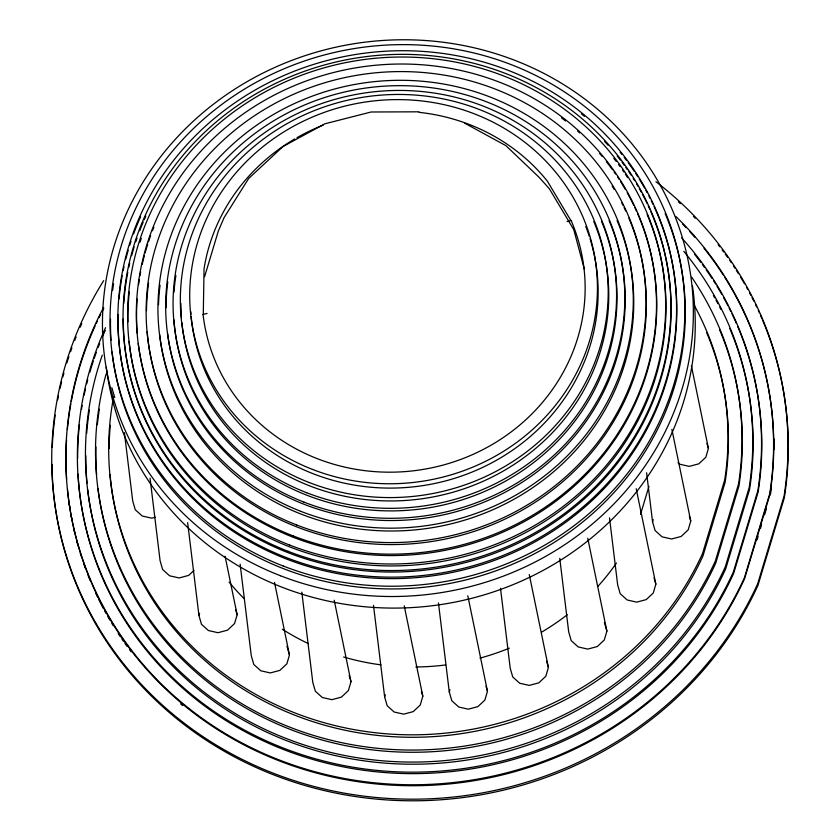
<?xml version="1.0" encoding="UTF-8"?>
<svg xmlns="http://www.w3.org/2000/svg" width="840" height="840" viewBox="0 0 840 840"><rect width="100%" height="100%" fill="white"/><g stroke="black" fill="none" stroke-linecap="round" stroke-linejoin="round"><path stroke-width="1.26" d="M203.28 314.391L204.047 268.842A191.877 180.191 -9.3 0 1 294.704 138.968M225.067 556.196L237.132 614.754L234.539 623.585L227.535 630.158L217.98 632.709L208.435 630.546L201.474 624.256L198.944 615.521L199.584 613.305M274.512 582.425L289.454 654.98L286.87 663.821L279.856 670.394L270.302 672.935L260.767 670.772L253.796 664.482L251.276 655.746L240.125 564.144M334.215 600.243L350.994 681.712L348.411 690.543L341.397 697.116L331.842 699.668L322.308 697.505L315.336 691.215L312.806 682.479L301.822 592.158M404.219 605.829L422.825 696.202L420.242 705.044L413.228 711.617L403.683 714.158L394.139 712.005L387.167 705.705L384.647 696.98L385.287 694.764M467.806 595.76L487.463 691.236L484.88 700.077L477.866 706.639L468.321 709.191L458.776 707.028L451.805 700.739L449.284 692.002L449.925 689.798M529.263 574.518L548.404 667.443L545.811 676.284L538.808 682.857L529.253 685.409L519.708 683.246L512.746 676.956L510.216 668.22L500.483 588.221M587.748 538.22L606.889 631.145L604.296 639.975L597.293 646.548L587.738 649.1L578.193 646.937L571.221 640.647L568.701 631.911L559.755 558.359M671.874 429.387L690.753 521.042L688.17 529.883L681.156 536.456L671.601 538.997L662.067 536.833L655.095 530.544L652.565 521.808L653.216 519.603M636.195 488.712L655.851 584.188L653.268 593.019L646.254 599.592L636.699 602.144L627.165 599.981L620.193 593.691L617.673 584.955L609.504 517.86M691.362 365.673L708.404 448.423L705.821 457.254L698.807 463.827L689.251 466.379L679.718 464.216L677.975 462.641M204.572 276.759L218.347 231L224.112 217.571L248.672 178.479L283.017 146.507L324.786 123.827L371.154 111.993L418.94 111.814M640.521 514.385L648.963 486.35M757.04 539.837L758.163 536.088M760.421 528.591L761.544 524.843M764.558 514.846L766.437 508.599M193.935 570.476L188.685 575.4L179.13 577.952L169.585 575.788L162.624 569.499L160.094 560.763L150.045 478.181M155.337 517.22L151.757 518.175L142.222 516.012L135.251 509.723L132.72 500.987L124.404 432.611M207.071 313.425L202.86 314.506L203.249 315.956A191.877 180.191 -9.3 0 0 440.171 465.843A191.877 180.191 -9.3 0 0 571.715 221.939L571.326 220.479L567.115 221.55M464.909 123.302L505.911 145.656L539.165 177.377L549.36 188.769L573.773 229.656L584.336 269.147M570.906 220.584L547.407 181.22A191.877 180.191 -9.3 0 0 419.097 112.34M706.965 443.425L708.404 448.423M689.315 516.054L690.753 521.042M654.045 577.941L655.851 584.188M604.359 622.409L606.889 631.145M546.599 661.206L548.404 667.443M486.024 686.249L487.463 691.236M421.386 691.215L422.825 696.202M349.188 675.465L350.994 681.712M286.933 646.244L289.454 654.98M235.683 609.756L237.132 614.754M111.867 387.702L114.692 397.488M646.601 472.784L652.565 521.808M438.449 602.973L449.284 692.002M373.495 605.367L384.647 696.98M187.646 522.617L198.944 615.521M616.455 563.01A238.046 223.545 -9.3 0 1 597.849 586.415M567.284 614.723A238.046 223.545 -9.3 0 1 541.758 632.069M509.344 648.165A238.046 223.545 -9.3 0 1 479.966 658.119M445.589 664.954A238.046 223.545 -9.3 0 1 415.842 666.981M380.961 664.86A238.046 223.545 -9.3 0 1 343.623 656.996M308.417 643.629A238.046 223.545 -9.3 0 1 282.282 629.192M243.873 598.385A238.046 223.545 -9.3 0 1 229.1 582.078M692.444 285.894A295.911 277.893 -9.3 0 1 437.052 605.115A295.911 277.893 -9.3 0 1 106.281 367.164M665.165 213.507A287.858 270.322 -9.3 0 1 466.483 579.768A287.858 270.322 -9.3 0 1 112.077 351.981M111.038 340.284A287.858 270.322 -9.3 0 1 110.523 319.221M112.655 290.336A287.858 270.322 -9.3 0 1 113.579 283.868M617.096 220.553A238.046 223.545 -9.3 0 1 452.582 523.478A238.046 223.545 -9.3 0 1 159.673 334.635M158.519 304.7A238.046 223.545 -9.3 0 1 160.062 285.159M609.105 220.647A229.929 215.933 -9.3 0 1 451.479 512.936A229.929 215.933 -9.3 0 1 167.559 333.322M166.047 307.692A229.929 215.933 -9.3 0 1 167.79 281.925M590.037 238.718A204.172 191.741 -9.3 0 1 431.886 484.05A204.172 191.741 -9.3 0 1 191.205 316.774M190.984 314.213A204.172 191.741 -9.3 0 1 190.796 311.651M585.774 226.538A204.172 191.741 -9.3 0 1 589.25 236.25M593.764 221.498A214.263 201.212 -9.3 0 1 444.906 494.361A214.263 201.212 -9.3 0 1 181.881 322.697M181.419 317.594A214.263 201.212 -9.3 0 1 180.894 303.419M601.461 221.235A222.096 208.572 -9.3 0 1 443.856 504.861A222.096 208.572 -9.3 0 1 173.964 319.778M173.975 292.341A222.096 208.572 -9.3 0 1 175.886 275.531M628.845 218.085A250.331 235.084 -9.3 0 1 452.519 537.464A250.331 235.084 -9.3 0 1 147.189 331.695M146.486 310.685A250.331 235.084 -9.3 0 1 148.585 283.154M612.139 186.081A250.331 235.084 -9.3 0 1 614.187 189.399M621.779 202.986A250.331 235.084 -9.3 0 1 622.944 205.286M624.078 207.596A250.331 235.084 -9.3 0 1 625.737 211.082M637.518 213.476A260.505 244.64 -9.3 0 1 461.233 546.63A260.505 244.64 -9.3 0 1 138.254 343.466M137.225 333.123A260.505 244.64 -9.3 0 1 137.13 298.998M138.6 284.644A260.505 244.64 -9.3 0 1 139.346 279.489M139.976 275.709A260.505 244.64 -9.3 0 1 140.658 271.929M142.233 264.359A260.505 244.64 -9.3 0 1 144.386 255.539M145.068 253.029A260.505 244.64 -9.3 0 1 147.672 244.293M148.481 241.815A260.505 244.64 -9.3 0 1 150.612 235.652M152.439 230.769A260.505 244.64 -9.3 0 1 153.878 227.147M561.425 117.82A260.505 244.64 -9.3 0 1 565.582 121.013M577.689 131.155A260.505 244.64 -9.3 0 1 579.642 132.93M599.739 153.584A260.505 244.64 -9.3 0 1 602.249 156.544M606.312 161.542A260.505 244.64 -9.3 0 1 612.549 169.775M614.05 171.885A260.505 244.64 -9.3 0 1 615.531 174.017M617.726 177.23A260.505 244.64 -9.3 0 1 619.154 179.403M620.55 181.587A260.505 244.64 -9.3 0 1 625.275 189.357M627.207 192.738A260.505 244.64 -9.3 0 1 633.77 205.338M634.872 207.648A260.505 244.64 -9.3 0 1 636.478 211.145M647.147 214.505A269.462 253.05 -9.3 0 1 459.764 557.697A269.462 253.05 -9.3 0 1 129.129 341.418M127.964 321.962A269.462 253.05 -9.3 0 1 129.297 291.942M140.028 242.141A269.462 253.05 -9.3 0 1 141.288 238.382M613.82 158.351A269.462 253.05 -9.3 0 1 616.224 161.438M618.587 164.577A269.462 253.05 -9.3 0 1 620.141 166.688M622.429 169.901A269.462 253.05 -9.3 0 1 623.931 172.064M625.401 174.248A269.462 253.05 -9.3 0 1 627.575 177.544M650.926 211.838A274.365 257.659 -9.3 0 1 449.726 566.212A274.365 257.659 -9.3 0 1 123.27 318.885M123.785 303.219A274.365 257.659 -9.3 0 1 127.785 272.339M128.835 267.225A274.365 257.659 -9.3 0 1 129.696 263.392M131.618 255.738A274.365 257.659 -9.3 0 1 134.159 246.866M135.755 241.836A274.365 257.659 -9.3 0 1 137.025 238.088M139.745 230.654A274.365 257.659 -9.3 0 1 143.199 222.107M144.228 219.702A274.365 257.659 -9.3 0 1 145.834 216.122M604.548 141.362A274.365 257.659 -9.3 0 1 608.045 145.194M617.19 155.988A274.365 257.659 -9.3 0 1 620.403 160.094M621.978 162.172A274.365 257.659 -9.3 0 1 624.32 165.333M625.842 167.465A274.365 257.659 -9.3 0 1 627.354 169.617M628.845 171.78A274.365 257.659 -9.3 0 1 631.029 175.066M633.171 178.385A274.365 257.659 -9.3 0 1 634.567 180.611M636.615 183.981A274.365 257.659 -9.3 0 1 637.949 186.249M639.261 188.528A274.365 257.659 -9.3 0 1 641.183 191.961M642.432 194.271A274.365 257.659 -9.3 0 1 647.157 203.584M648.27 205.936A274.365 257.659 -9.3 0 1 649.887 209.475M654.108 206.619A279.804 262.762 -9.3 0 1 450.566 572.786A279.804 262.762 -9.3 0 1 118.157 314.517M119.039 298.862A279.804 262.762 -9.3 0 1 122.178 275.73M123.165 270.617A279.804 262.762 -9.3 0 1 123.984 266.774M125.801 259.119A279.804 262.762 -9.3 0 1 128.237 250.215M129.77 245.165A279.804 262.762 -9.3 0 1 130.988 241.385M133.602 233.909A279.804 262.762 -9.3 0 1 140.553 216.857M581.396 113.873A279.804 262.762 -9.3 0 1 584.441 116.361M620.183 152.355A279.804 262.762 -9.3 0 1 621.789 154.35M624.215 157.416A279.804 262.762 -9.3 0 1 626.587 160.534M628.152 162.635A279.804 262.762 -9.3 0 1 634.2 171.234M635.659 173.418A279.804 262.762 -9.3 0 1 637.801 176.736M639.208 178.962A279.804 262.762 -9.3 0 1 644.574 188.013M645.855 190.302A279.804 262.762 -9.3 0 1 647.115 192.612M648.952 196.088A279.804 262.762 -9.3 0 1 650.139 198.408M651.304 200.75A279.804 262.762 -9.3 0 1 653.005 204.267M296.993 137.645A191.877 180.191 -9.3 0 1 323.096 125.192M762.478 319.893A368.718 346.269 -9.3 0 1 784.319 497.816L757.964 585.375A368.718 346.269 -9.3 0 1 347.267 795.239A368.718 346.269 -9.3 0 1 51.996 464.436M52.248 447.479A368.718 346.269 -9.3 0 1 55.188 415.128M57.708 399.83A368.718 346.269 -9.3 0 1 58.454 395.997M60.081 388.343A368.718 346.269 -9.3 0 1 61.583 381.98M62.885 376.887A368.718 346.269 -9.3 0 1 63.913 373.076M66.864 362.964A368.718 346.269 -9.3 0 1 68.88 356.685M70.57 351.697A368.718 346.269 -9.3 0 1 71.894 347.97M74.666 340.578A368.718 346.269 -9.3 0 1 76.114 336.903M80.178 327.233A368.718 346.269 -9.3 0 1 81.764 323.652M678.352 201.841A368.718 346.269 -9.3 0 1 680.284 203.616M693.452 216.416A368.718 346.269 -9.3 0 1 695.268 218.295M718.19 244.713A368.718 346.269 -9.3 0 1 719.775 246.771M722.148 249.89A368.718 346.269 -9.3 0 1 723.712 251.99M725.256 254.1A368.718 346.269 -9.3 0 1 727.545 257.292M729.803 260.505A368.718 346.269 -9.3 0 1 731.283 262.668M733.477 265.944A368.718 346.269 -9.3 0 1 734.916 268.139M736.344 270.344A368.718 346.269 -9.3 0 1 738.454 273.672M740.523 277.032A368.718 346.269 -9.3 0 1 744.534 283.805M746.476 287.228A368.718 346.269 -9.3 0 1 747.747 289.517M749.616 292.971A368.718 346.269 -9.3 0 1 750.845 295.281M752.042 297.602A368.718 346.269 -9.3 0 1 753.816 301.088M755.538 304.594A368.718 346.269 -9.3 0 1 756.662 306.936M758.31 310.454A368.718 346.269 -9.3 0 1 759.381 312.806M760.431 315.168A368.718 346.269 -9.3 0 1 761.975 318.707M773.903 438.837A354.428 332.84 -9.3 0 1 774.008 449.306M771.309 488.407A354.428 332.84 -9.3 0 1 770.396 494.834M182.637 705.537A354.428 332.84 -9.3 0 1 180.621 703.847M131.135 651.767A354.428 332.84 -9.3 0 1 129.56 649.677M127.218 646.506A354.428 332.84 -9.3 0 1 124.908 643.303M123.396 641.162A354.428 332.84 -9.3 0 1 121.895 638.988M120.414 636.815A354.428 332.84 -9.3 0 1 118.22 633.518M113.264 625.737A354.428 332.84 -9.3 0 1 111.888 623.48M109.862 620.088A354.428 332.84 -9.3 0 1 107.877 616.665M105.934 613.231A354.428 332.84 -9.3 0 1 104.664 610.922M103.415 608.611A354.428 332.84 -9.3 0 1 98.627 599.288M97.482 596.936A354.428 332.84 -9.3 0 1 95.802 593.408M90.058 580.367A354.428 332.84 -9.3 0 1 88.127 575.568M85.355 568.281A354.428 332.84 -9.3 0 1 83.601 563.377M81.123 555.944A354.428 332.84 -9.3 0 1 80.336 553.445M78.099 545.926A354.428 332.84 -9.3 0 1 76.713 540.876M74.802 533.264A354.428 332.84 -9.3 0 1 73.626 528.171M72.03 520.506A354.428 332.84 -9.3 0 1 71.085 515.393M69.814 507.707A354.428 332.84 -9.3 0 1 69.08 502.593M694.501 305.812A310.149 291.26 -9.3 0 1 724.689 479.976L702.513 553.623A310.149 291.26 -9.3 0 1 328.839 723.996A310.149 291.26 -9.3 0 1 113.558 397.226M706.724 332.766A310.149 291.26 -9.3 0 1 725.088 482.433L702.923 556.08A310.149 291.26 -9.3 0 1 368.025 734.244A310.149 291.26 -9.3 0 1 110.061 474.537M109.095 448.634A310.149 291.26 -9.3 0 1 110.323 425.25M691.635 277.127A323.746 304.028 -9.3 0 1 738.518 484.05L715.375 560.931A323.746 304.028 -9.3 0 1 313.194 735.304A323.746 304.028 -9.3 0 1 106.092 374.136M719.702 330.026A323.746 304.028 -9.3 0 1 738.885 486.245L715.732 563.125A323.746 304.028 -9.3 0 1 371.784 749.826A323.746 304.028 -9.3 0 1 97.996 488.67M96.611 474.474A323.746 304.028 -9.3 0 1 95.949 446.954M97.346 424.683A323.746 304.028 -9.3 0 1 99.351 409.164M683.792 251.328A334.183 313.824 -9.3 0 1 749.186 487.494L725.288 566.843A334.183 313.824 -9.3 0 1 300.373 743.683A334.183 313.824 -9.3 0 1 102.281 355.131M729.74 328.377A334.183 313.824 -9.3 0 1 749.532 489.626L725.645 568.985A334.183 313.824 -9.3 0 1 369.254 761.523A334.183 313.824 -9.3 0 1 87.696 489.562M87.035 483.126A334.183 313.824 -9.3 0 1 85.806 455.7M86.677 433.398A334.183 313.824 -9.3 0 1 89.397 410.056M713.401 295.554A334.183 313.824 -9.3 0 1 714.714 297.843M716.005 300.153A334.183 313.824 -9.3 0 1 717.896 303.629M719.733 307.115A334.183 313.824 -9.3 0 1 720.941 309.456M681.618 237.867A342.615 321.752 -9.3 0 1 757.869 490.634L733.373 571.988A342.615 321.752 -9.3 0 1 283.5 748.115A342.615 321.752 -9.3 0 1 105.556 327.695M737.814 326.792A342.615 321.752 -9.3 0 1 758.111 492.114L733.614 573.478A342.615 321.752 -9.3 0 1 358.796 769.577A342.615 321.752 -9.3 0 1 78.057 474.117M77.616 458.504A342.615 321.752 -9.3 0 1 79.433 424.651M81.511 409.269A342.615 321.752 -9.3 0 1 82.152 405.447M84.105 395.231A342.615 321.752 -9.3 0 1 85.502 388.846M86.73 383.754A342.615 321.752 -9.3 0 1 87.707 379.932M89.806 372.32A342.615 321.752 -9.3 0 1 93.324 360.99M94.164 358.481A342.615 321.752 -9.3 0 1 96.348 352.264M98.196 347.33A342.615 321.752 -9.3 0 1 99.635 343.644M102.627 336.368A342.615 321.752 -9.3 0 1 105.263 330.372M694.418 254.09A342.615 321.752 -9.3 0 1 700.791 262.343M702.345 264.442A342.615 321.752 -9.3 0 1 704.655 267.624M706.167 269.766A342.615 321.752 -9.3 0 1 712.058 278.46M713.486 280.675A342.615 321.752 -9.3 0 1 715.596 284.004M716.972 286.241A342.615 321.752 -9.3 0 1 721.654 294.157M723.587 297.581A342.615 321.752 -9.3 0 1 727.913 305.666M729.099 307.986A342.615 321.752 -9.3 0 1 730.842 311.483M731.976 313.824A342.615 321.752 -9.3 0 1 736.292 323.243M675.822 216.447A354.428 332.84 -9.3 0 1 769.776 493.521L744.44 577.689A354.428 332.84 -9.3 0 1 269.787 756.126A354.428 332.84 -9.3 0 1 103.593 307.461M724.637 277.127A354.428 332.84 -9.3 0 1 769.933 494.498L744.597 578.655A354.428 332.84 -9.3 0 1 363.993 782.534A354.428 332.84 -9.3 0 1 67.473 489.457M66.633 479.115A354.428 332.84 -9.3 0 1 66.57 439.887M67.379 429.461A354.428 332.84 -9.3 0 1 70.875 403.715M71.337 401.153A354.428 332.84 -9.3 0 1 95.141 325.941M96.222 323.6A354.428 332.84 -9.3 0 1 97.325 321.248M99.015 317.741A354.428 332.84 -9.3 0 1 100.758 314.244M102.543 310.748A354.428 332.84 -9.3 0 1 103.751 308.427M682.5 223.913A354.428 332.84 -9.3 0 1 686.133 227.692M689.703 231.525A354.428 332.84 -9.3 0 1 694.911 237.353M704.036 248.262A354.428 332.84 -9.3 0 1 723.219 274.911M655.946 181.734A368.718 346.269 -9.3 0 1 784.056 496.199L757.691 583.758A368.718 346.269 -9.3 0 1 252.063 764.159A368.718 346.269 -9.3 0 1 103.677 280.633M280.466 575.747A295.911 277.893 -9.3 0 0 691.404 280.697A295.911 277.893 -9.3 0 0 221.823 97.965A295.911 277.893 -9.3 0 0 280.466 575.747M301.151 511.466A238.046 223.545 -9.3 0 0 631.732 274.113A238.046 223.545 -9.3 0 0 253.974 127.123A238.046 223.545 -9.3 0 0 301.151 511.466M312.543 469.434A204.172 191.741 -9.3 0 0 596.085 265.85A204.172 191.741 -9.3 0 0 272.076 139.766A204.172 191.741 -9.3 0 0 312.543 469.434M309.246 482.548A214.263 201.212 -9.3 0 0 606.795 268.905A214.263 201.212 -9.3 0 0 266.784 136.595A214.263 201.212 -9.3 0 0 309.246 482.548M306.684 492.733A222.096 208.572 -9.3 0 0 615.122 271.278A222.096 208.572 -9.3 0 0 262.668 134.127A222.096 208.572 -9.3 0 0 306.684 492.733M304.006 502.142A229.929 215.933 -9.3 0 0 623.312 272.874A229.929 215.933 -9.3 0 0 258.426 130.893A229.929 215.933 -9.3 0 0 304.006 502.142M296.741 525.01A250.331 235.084 -9.3 0 0 644.385 275.405A250.331 235.084 -9.3 0 0 247.128 120.823A250.331 235.084 -9.3 0 0 296.741 525.01M293.034 535.868A260.505 244.64 -9.3 0 0 654.801 276.119A260.505 244.64 -9.3 0 0 241.406 115.258A260.505 244.64 -9.3 0 0 293.034 535.868M289.716 545.087A269.462 253.05 -9.3 0 0 663.915 276.413A269.462 253.05 -9.3 0 0 236.313 110.019A269.462 253.05 -9.3 0 0 289.716 545.087M288.089 551.303A274.365 257.659 -9.3 0 0 669.102 277.725A274.365 257.659 -9.3 0 0 233.709 108.308A274.365 257.659 -9.3 0 0 288.089 551.303M286.178 557.519A279.804 262.762 -9.3 0 0 674.74 278.534A279.804 262.762 -9.3 0 0 230.716 105.756A279.804 262.762 -9.3 0 0 286.178 557.519M283.217 566.024A287.858 270.322 -9.3 0 0 682.973 278.995A287.858 270.322 -9.3 0 0 226.17 101.241A287.858 270.322 -9.3 0 0 283.217 566.024"/></g></svg>
